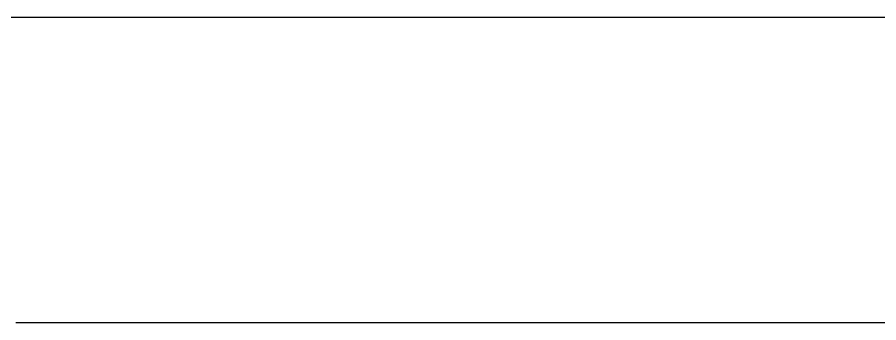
# Model space of a CAD drawing. Extents: x 1 to 47.7, y 0.2 to 33.3.
# Drawn here: x 16.421 to 18.434, y 9.35 to 10.064 of the extents above; entities that cross this region are included whole.
import ezdxf

# ---------------------------------------------------------------- set-up
doc = ezdxf.new("R2010")
doc.units = 0
doc.header["$MEASUREMENT"] = 0
doc.layers.add('3_1__HORIZONTAL_RACK_MOUNT', color=7, linetype='CONTINUOUS')
doc.layers.add('3_2__HORIZONTAL_PANEL_MOUN', color=7, linetype='CONTINUOUS')

msp = doc.modelspace()

# ---------------------------------------------------------------- linework, layer by layer
at = {"layer": '3_1__HORIZONTAL_RACK_MOUNT'}
msp.add_lwpolyline([(16.3895, 10.0636), (16.4787, 10.0636), (16.5673, 10.0636), (16.6554, 10.0636), (16.7429, 10.0636), (16.8298, 10.0636), (16.9161, 10.0636), (17.0018, 10.0636), (17.0869, 10.0636), (17.1713, 10.0636), (17.2551, 10.0636), (17.3381, 10.0636), (17.4205, 10.0636), (17.5023, 10.0636), (17.5833, 10.0636), (17.6635, 10.0636), (17.7431, 10.0636), (17.8219, 10.0636), (17.9, 10.0636), (17.9773, 10.0636), (18.0538, 10.0636), (18.1295, 10.0636), (18.2044, 10.0636), (18.2785, 10.0636), (18.3517, 10.0636), (18.4242, 10.0636), (18.4957, 10.0636)], dxfattribs=at)
at = {"layer": '3_2__HORIZONTAL_PANEL_MOUN'}
msp.add_lwpolyline([(18.4534, 9.35), (18.3638, 9.35), (18.2734, 9.35), (18.1822, 9.35), (18.0902, 9.35), (17.9974, 9.35), (17.9039, 9.35), (17.8096, 9.35), (17.7146, 9.35), (17.6188, 9.35), (17.5223, 9.35), (17.4252, 9.35), (17.3273, 9.35), (17.2288, 9.35), (17.1296, 9.35), (17.0298, 9.35), (16.9293, 9.35), (16.8283, 9.35), (16.7266, 9.35), (16.6244, 9.35), (16.5215, 9.35), (16.4182, 9.35)], dxfattribs=at)

doc.saveas('drawing.dxf')
